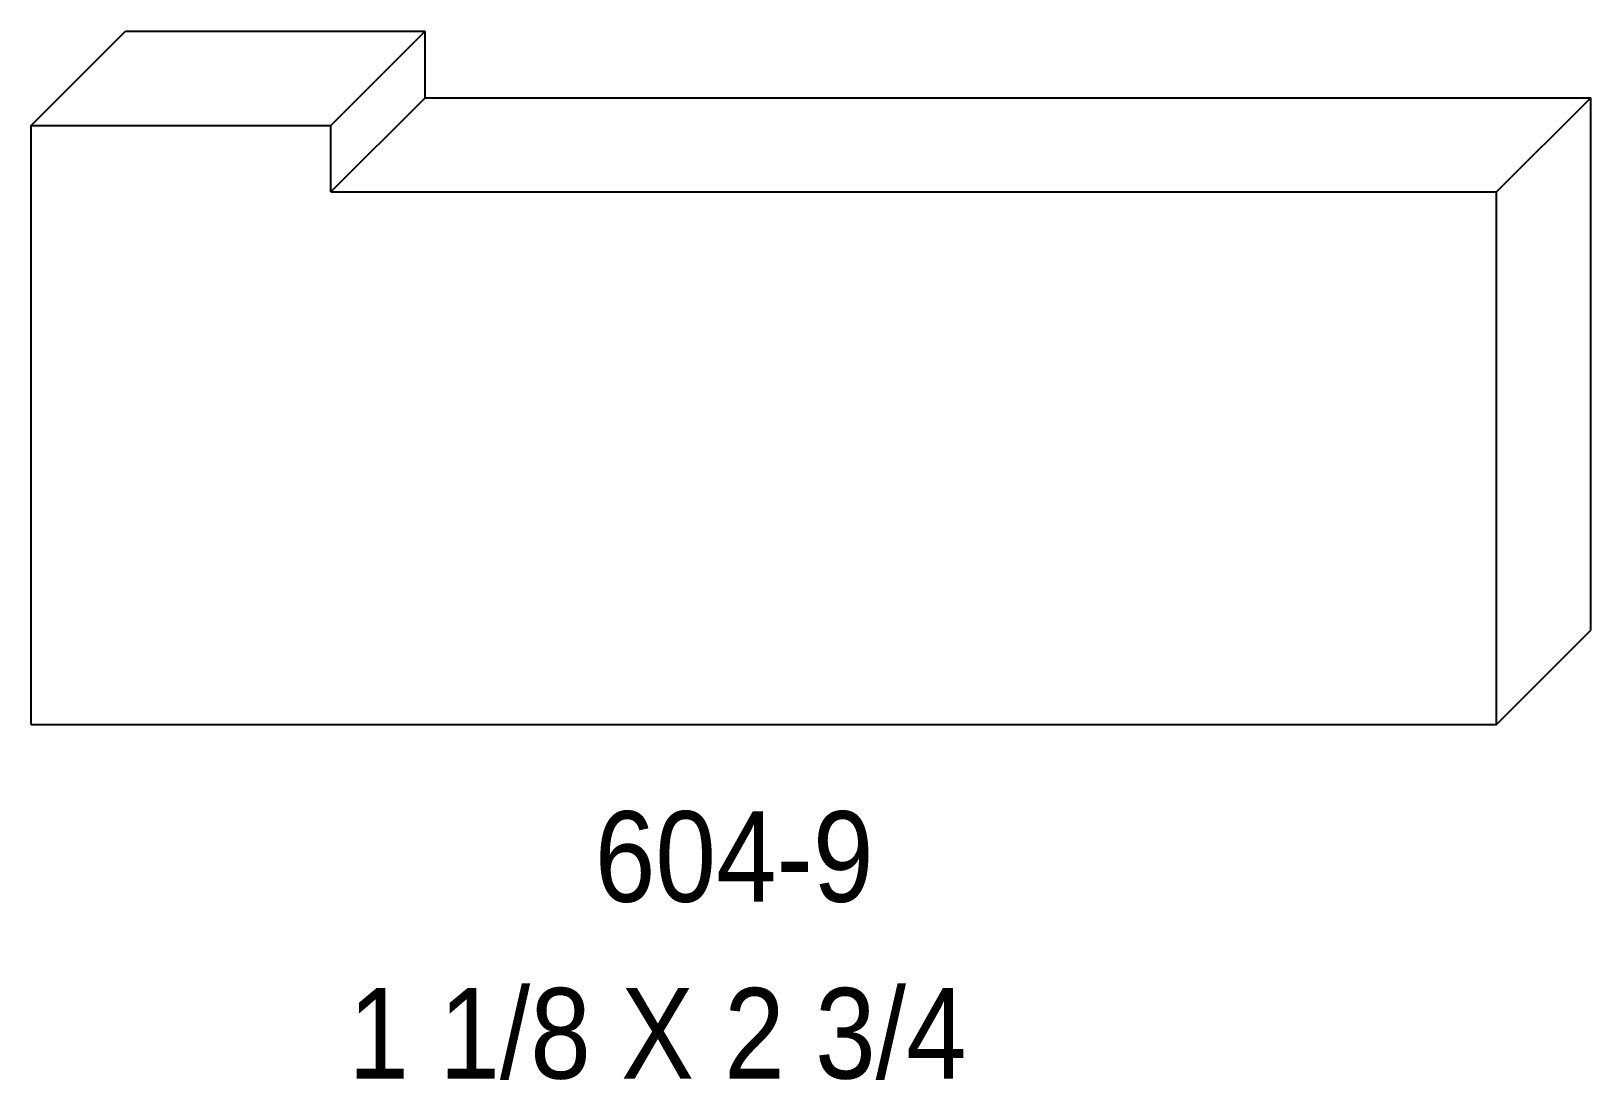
# Model space of a CAD drawing. Extents: x 66.83 to 69.75, y 164.74 to 166.7.
import ezdxf

# ---------------------------------------------------------------- set-up
doc = ezdxf.new("R2010")
doc.units = 0
doc.header["$LTSCALE"] = 5
doc.layers.add('PROFILE', color=7, linetype='CONTINUOUS')
doc.styles.add('TXT', font='TXT', dxfattribs={"height": 3.5})

msp = doc.modelspace()

# ---------------------------------------------------------------- linework, layer by layer
at = {"layer": 'PROFILE', "color": 1, "linetype": 'CONTINUOUS'}
for p, q in [((66.8271, 166.5282), (67.0038, 166.705)), ((67.0038, 166.705), (67.5662, 166.705)), ((67.3895, 166.5282), (67.5662, 166.705)), ((67.5662, 166.58), (67.5662, 166.705)), ((67.3895, 166.4033), (67.5662, 166.58)), ((67.5662, 166.58), (69.7531, 166.58)), ((69.5764, 166.4033), (69.7531, 166.58)), ((69.7531, 165.5803), (69.7531, 166.58)), ((66.8271, 165.4035), (66.8271, 166.5282)), ((66.8271, 166.5282), (67.3895, 166.5282)), ((67.3895, 166.4033), (67.3895, 166.5282)), ((67.3895, 166.4033), (69.5764, 166.4033)), ((69.5764, 165.4035), (69.5764, 166.4033)), ((69.5764, 165.4035), (69.7531, 165.5803)), ((66.8271, 165.4035), (69.5764, 165.4035))]:
    msp.add_line(p, q, dxfattribs=at)

# ---------------------------------------------------------------- texts
at = {"layer": 'PROFILE', "color": 1, "linetype": 'CONTINUOUS', "style": 'TXT', "width": 0.9}
for s, height, p in [('604-9', 0.16996, (67.8844, 165.0706)), ('1 1/8 X 2 3/4', 0.169956, (67.4222, 164.7387))]:
    msp.add_text(s, height=height, dxfattribs=at).set_placement(p)

doc.saveas('drawing.dxf')
